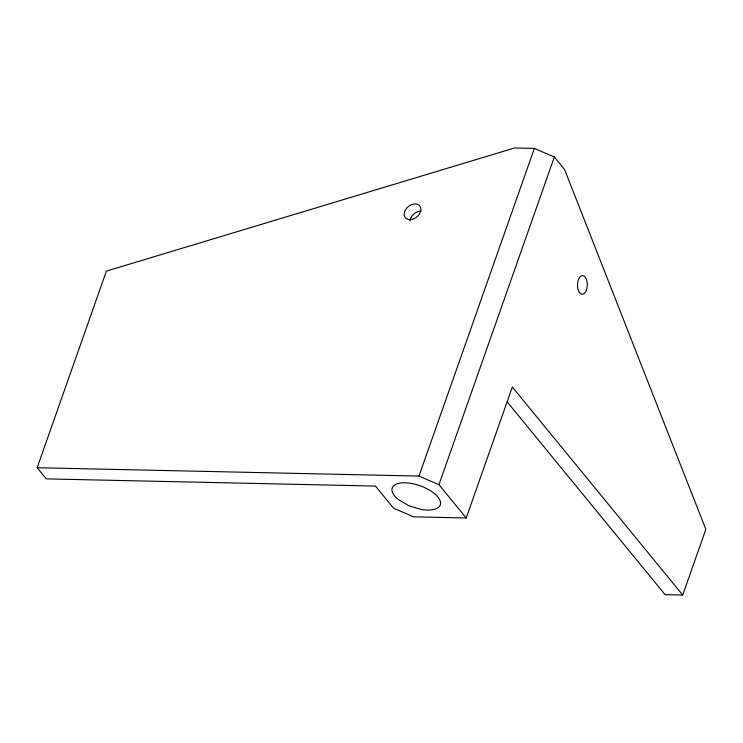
<?xml version="1.0" encoding="UTF-8"?>
<svg xmlns="http://www.w3.org/2000/svg" width="743" height="743" viewBox="0 0 743 743"><rect width="100%" height="100%" fill="white"/><g stroke="black" fill="none" stroke-linecap="round" stroke-linejoin="round"><path stroke-width="1.11" d="M682.724 595.032L512.326 387.029L466.214 517.973L413.554 516.822L393.567 508.212L375.438 486.08L46.289 478.882L37.15 467.728L106.388 271.121L514.611 147.968L534.366 148.396L554.343 157.005L564.569 169.488L705.85 529.369L682.724 595.032L665.078 594.651L507.163 401.879M37.15 467.728L418.968 476.077L534.366 148.396M466.214 517.973L438.946 484.687L554.343 157.005M418.968 476.077L438.946 484.687M410.052 220.801A9.315 6.724 -39.3 0 1 421.17 211.068M421.467 509.503L408.891 505.76L398.294 499.528A25.466 11.359 19.4 0 1 403.245 482.811A25.466 11.359 19.4 0 1 438.741 498.107A25.466 11.359 19.4 0 1 421.467 509.503M586.478 289.937A9.315 4.932 -88.7 0 0 582.744 275.634A9.315 4.932 -88.7 0 0 577.943 289.259A9.315 4.932 -88.7 0 0 586.478 289.937M411.91 219.417A9.315 6.724 -39.3 0 0 420.083 206.34A9.315 6.724 -39.3 0 0 405.622 209.572A9.315 6.724 -39.3 0 0 411.91 219.417"/></g></svg>
